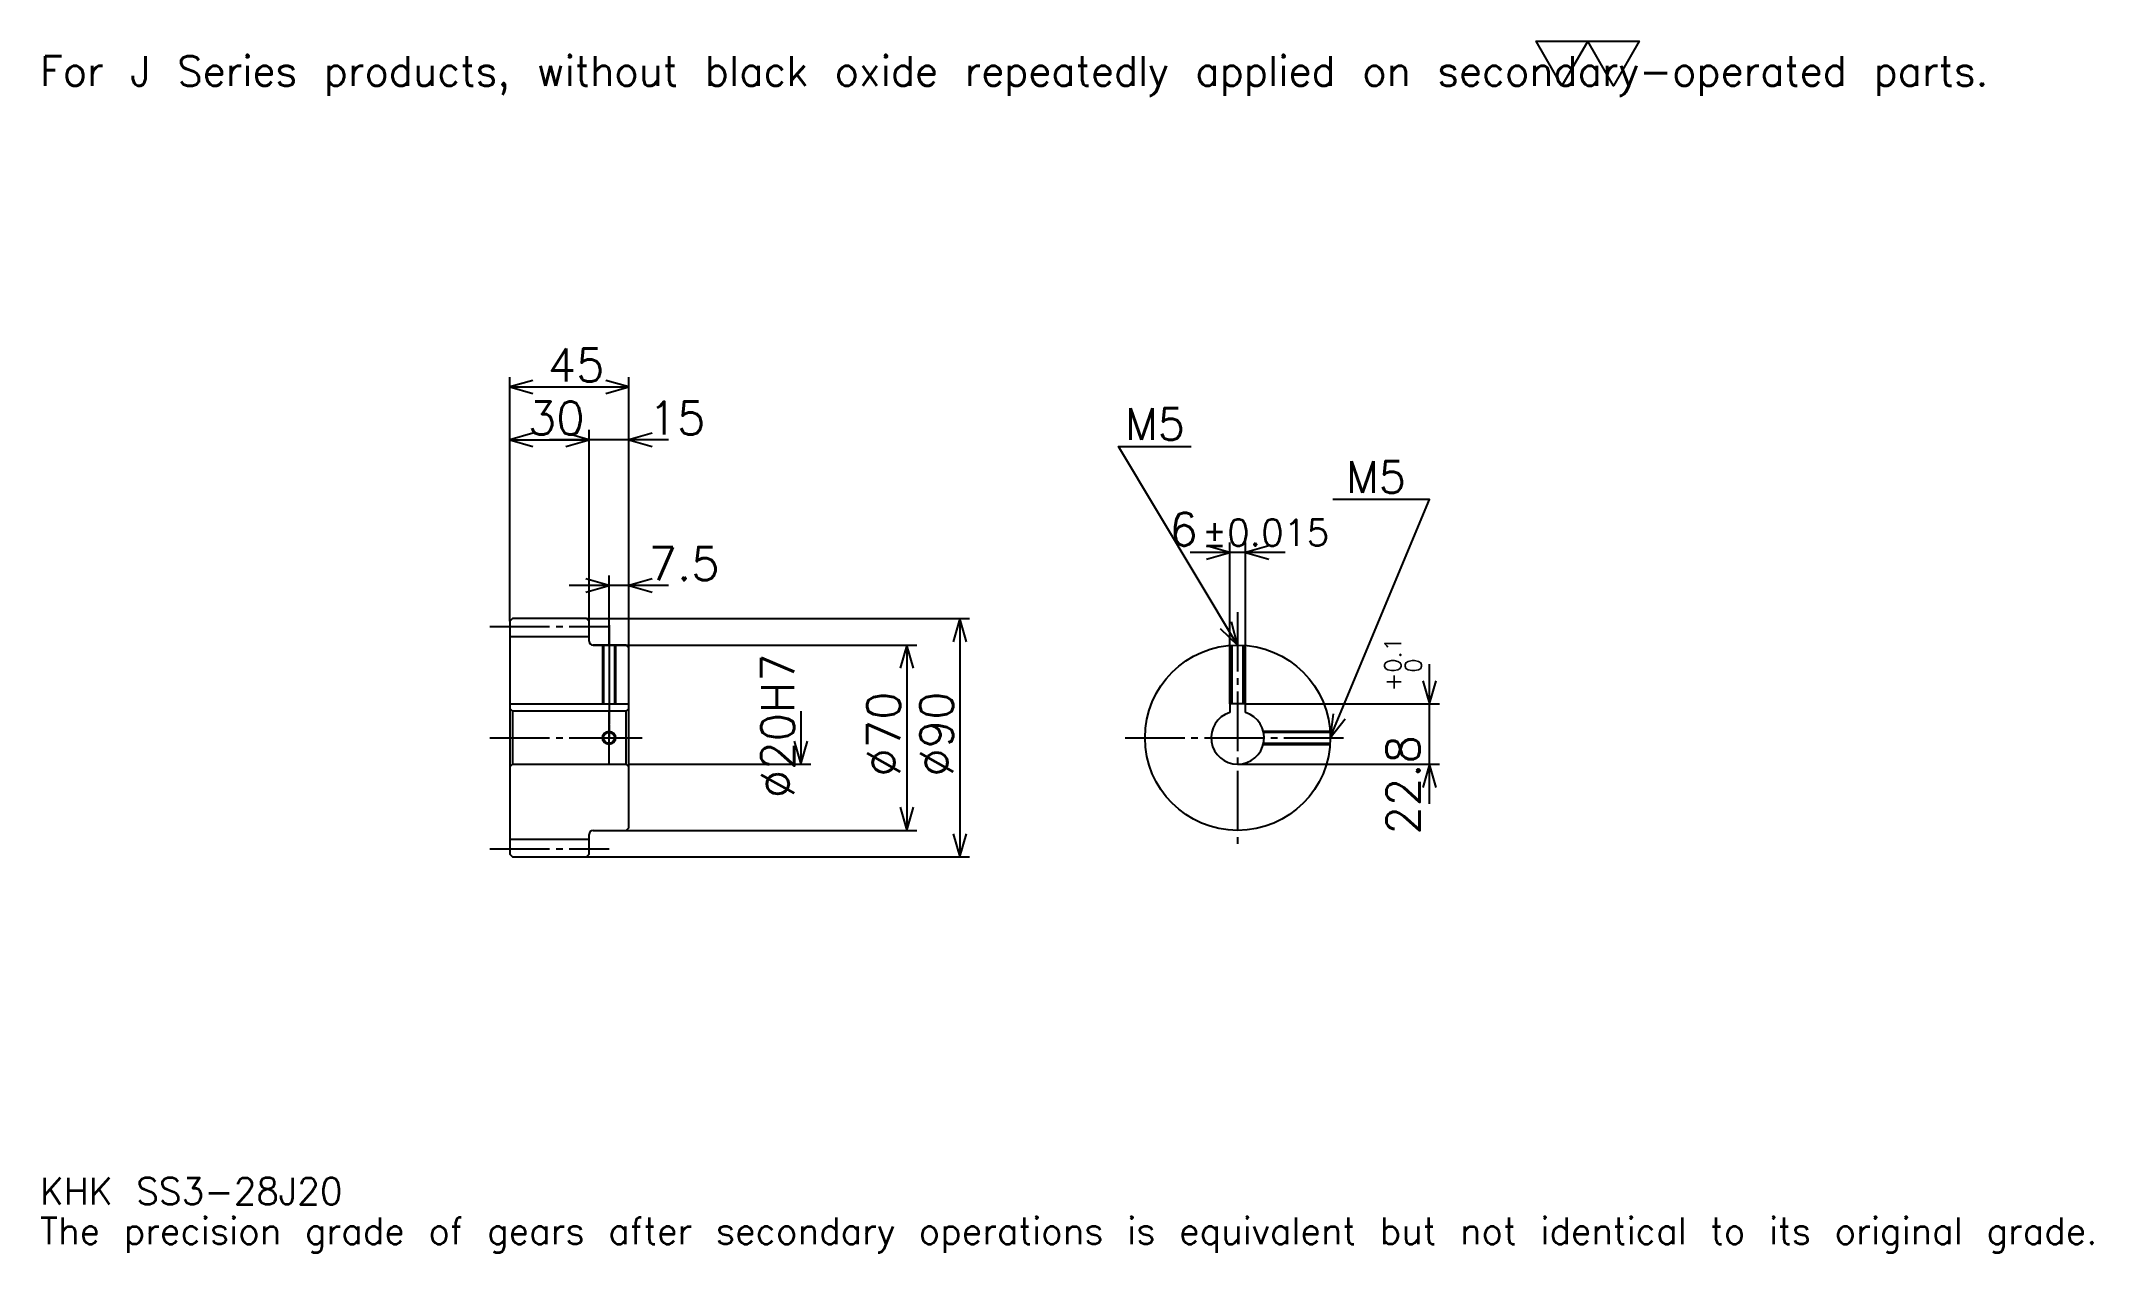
# Model space of a CAD drawing. Extents: x 25 to 801, y 9 to 467.
import ezdxf

# ---------------------------------------------------------------- set-up
doc = ezdxf.new("R2010")
doc.units = 0
doc.linetypes.add('DASHDOT', pattern=[30, 22.5, -2.5, 2.5, -2.5])
doc.layers.get('0').update_dxf_attribs({"linetype": 'CONTINUOUS'})
doc.layers.add('DASHDOT', color=6, linetype='DASHDOT')
doc.styles.add('KANJI', font='TXT', dxfattribs={"bigfont": 'BIGFONT'})

msp = doc.modelspace()

# ---------------------------------------------------------------- linework, layer by layer
at = {"color": 5}
for p, q in [((202.5, 248.75), (202.5, 340)), ((202.5, 336.25), (247.5, 336.25)), ((247.5, 248.75), (247.5, 340)), ((232.5, 248.75), (232.5, 320)), ((202.5, 316.25), (232.5, 316.25)), ((262.5, 316.25), (217.5, 316.25)), ((495.5, 273.75), (459.5, 273.75)), ((474.5, 216.550003), (474.5, 277.5)), ((480.5, 216.550003), (480.5, 277.5)), ((240, 248.75), (240, 265)), ((262.5, 261.25), (225, 261.25)), ((202.5, 247.75), (202.5, 248.75)), ((231.5, 248.75), (247.5, 248.75)), ((232.5, 247.75), (232.5, 248.75)), ((240, 238.75), (240, 248.75)), ((240, 238.75), (240, 248.75)), ((247.5, 248.75), (376.25, 248.75)), ((247.5, 237.75), (247.5, 248.75)), ((372.5, 248.75), (372.5, 158.75)), ((234, 238.75), (247.5, 238.75)), ((247.5, 238.75), (356.25, 238.75)), ((352.5, 238.75), (352.5, 168.75)), ((550, 178.75), (550, 231.550003)), ((312.5, 213.75), (312.5, 193.75)), ((480.5, 216.550003), (553.75, 216.550003)), ((247.5, 193.75), (316.25, 193.75)), ((477.5, 193.75), (553.75, 193.75)), ((234, 168.75), (247.5, 168.75)), ((247.5, 168.75), (356.25, 168.75)), ((231.5, 158.75), (247.5, 158.75)), ((247.5, 158.75), (376.25, 158.75))]:
    msp.add_line(p, q, dxfattribs=at)
at = {"color": 4}
for p, q in [((202.5, 242), (232.5, 242)), ((202.5, 216.550003), (247.5, 216.550003)), ((203.5, 213.75), (203.5, 193.75)), ((246.5, 213.75), (247.5, 214.75)), ((246.5, 193.75), (247.5, 192.75)), ((202.5, 165.5), (232.5, 165.5))]:
    msp.add_line(p, q, dxfattribs=at)
at = {"color": 7}
msp.add_lwpolyline([(600, 450), (590.25, 466.899994), (629.25, 466.899994), (619.5, 450), (609.75, 466.899994), (600, 450)], dxfattribs=at)
at = {"color": 5}
for points in [[(211.25, 338.75), (202.5, 336.25), (211.25, 333.75)], [(238.75, 333.75), (247.5, 336.25), (238.75, 338.75)], [(211.25, 318.75), (202.5, 316.25), (211.25, 313.75)], [(223.75, 313.75), (232.5, 316.25), (223.75, 318.75)], [(223.75, 313.75), (232.5, 316.25), (223.75, 318.75)], [(256.25, 318.75), (247.5, 316.25), (256.25, 313.75)], [(477.5, 238.75), (432.5, 313.75), (460, 313.75)], [(512.5, 203.75), (550, 293.75), (513.5, 293.75)], [(465.75, 271.25), (474.5, 273.75), (465.75, 276.25)], [(489.25, 276.25), (480.5, 273.75), (489.25, 271.25)], [(231.25, 258.75), (240, 261.25), (231.25, 263.75)], [(256.25, 263.75), (247.5, 261.25), (256.25, 258.75)], [(375, 240), (372.5, 248.75), (370, 240)], [(470.854431, 244.966827), (477.5, 238.75), (475.141907, 247.539307)], [(355, 230), (352.5, 238.75), (350, 230)], [(547.5, 225.300003), (550, 216.550003), (552.5, 225.300003)], [(513.557678, 212.788467), (512.5, 203.75), (518.173096, 210.865387)], [(310, 202.5), (312.5, 193.75), (315, 202.5)], [(552.5, 185), (550, 193.75), (547.5, 185)], [(350, 177.5), (352.5, 168.75), (355, 177.5)], [(370, 167.5), (372.5, 158.75), (375, 167.5)]]:
    msp.add_lwpolyline(points, dxfattribs=at)
at = {"color": 4}
for points in [[(232.5, 240.25), (232.5, 247.75), (231.5, 248.75), (203.5, 248.75), (202.5, 247.75), (202.5, 192.75)], [(234, 168.75), (246.5, 168.75), (247.5, 169.75), (247.5, 237.75), (246.5, 238.75), (234, 238.75)], [(237.5, 238.75), (237.5, 216.550003)], [(237.934998, 238.75), (237.934998, 216.550003)], [(242.065002, 238.75), (242.065002, 216.550003)], [(242.5, 238.75), (242.5, 216.550003)], [(475, 216.550003), (475, 238.660599)], [(475.434998, 216.550003), (475.434998, 238.689026)], [(479.565002, 216.550003), (479.565002, 238.689026)], [(480, 216.550003), (480, 238.660599)], [(202.5, 192.75), (203.5, 193.75), (246.5, 193.75), (246.5, 213.75), (203.5, 213.75), (202.5, 214.75)], [(480.5, 213.289398), (480.5, 216.550003), (474.5, 216.550003), (474.5, 213.289398)], [(487.182465, 206.25), (512.410583, 206.25)], [(487.284454, 205.815002), (512.439026, 205.815002)], [(487.284454, 201.684998), (512.439026, 201.684998)], [(487.182465, 201.25), (512.410583, 201.25)], [(202.5, 192.75), (202.5, 159.75), (203.5, 158.75), (231.5, 158.75), (232.5, 159.75), (232.5, 167.25)]]:
    msp.add_lwpolyline(points, dxfattribs=at)
for centre, radius in [((477.5, 203.75), 35), ((240, 203.75), 2.065)]:
    msp.add_circle(centre, radius, dxfattribs=at)
at = {"color": 7}
msp.add_circle((240, 203.75), 2.5, dxfattribs=at)
at = {"color": 4}
for centre, radius, start, end in [((234, 240.25), 1.5, 180, 270), ((477.5, 203.75), 10, 107.457602748, 72.542397252), ((234, 167.25), 1.5, 90, 180)]:
    msp.add_arc(centre, radius, start, end, dxfattribs=at)
at = {"layer": 'DASHDOT', "color": 7}
for p, q in [((477.5, 251.25), (477.5, 161.25)), ((195, 245.75), (240, 245.75)), ((240, 238.75), (240, 203.75)), ((195, 203.75), (255, 203.75)), ((435, 203.75), (520, 203.75)), ((195, 161.75), (240, 161.75))]:
    msp.add_line(p, q, dxfattribs=at)
for points in [[(240, 246.25), (240, 209.050003)], [(240, 193.75), (240, 213.75)], [(230, 203.75), (250, 203.75)]]:
    msp.add_lwpolyline(points, dxfattribs=at)

# ---------------------------------------------------------------- texts
at = {"color": 7, "style": 'KANJI'}
for s, height, p in [('For J Series products, without black oxide repeatedly applied on secondary-operated parts.', 11.25, (25, 450)), ('45', 12.5, (216.875, 338.25)), ('30', 12.5, (209.375, 318.25)), ('15', 12.5, (255, 318.25)), ('M5', 12, (435, 316.25)), ('M5', 12, (518.5, 296.25)), ('6', 12.5, (451.69751, 276.25)), ('%%p0.015', 10, (464.070984, 276.25)), ('7.5', 12.5, (255, 263.25)), ('KHK SS3-28J20', 10, (25, 27.5)), ('The precision grade of gears after secondary operations is equivalent but not identical to its original grade.', 10, (25, 12.5))]:
    msp.add_text(s, height=height, dxfattribs=at).set_placement(p)
for s, height, p in [('%%c20H7', 12.5, (310, 180.9375)), ('0.1', 6.25, (539.25, 228.332977)), ('0', 6.25, (547, 228.332977)), ('+', 6.25, (539.25, 221.332977)), ('%%c70', 12.5, (350, 189.0625)), ('%%c90', 12.5, (370, 189.0625)), ('22.8', 12.5, (546.25, 167.228027))]:
    msp.add_text(s, height=height, rotation=90, dxfattribs=at).set_placement(p)

doc.saveas('drawing.dxf')
